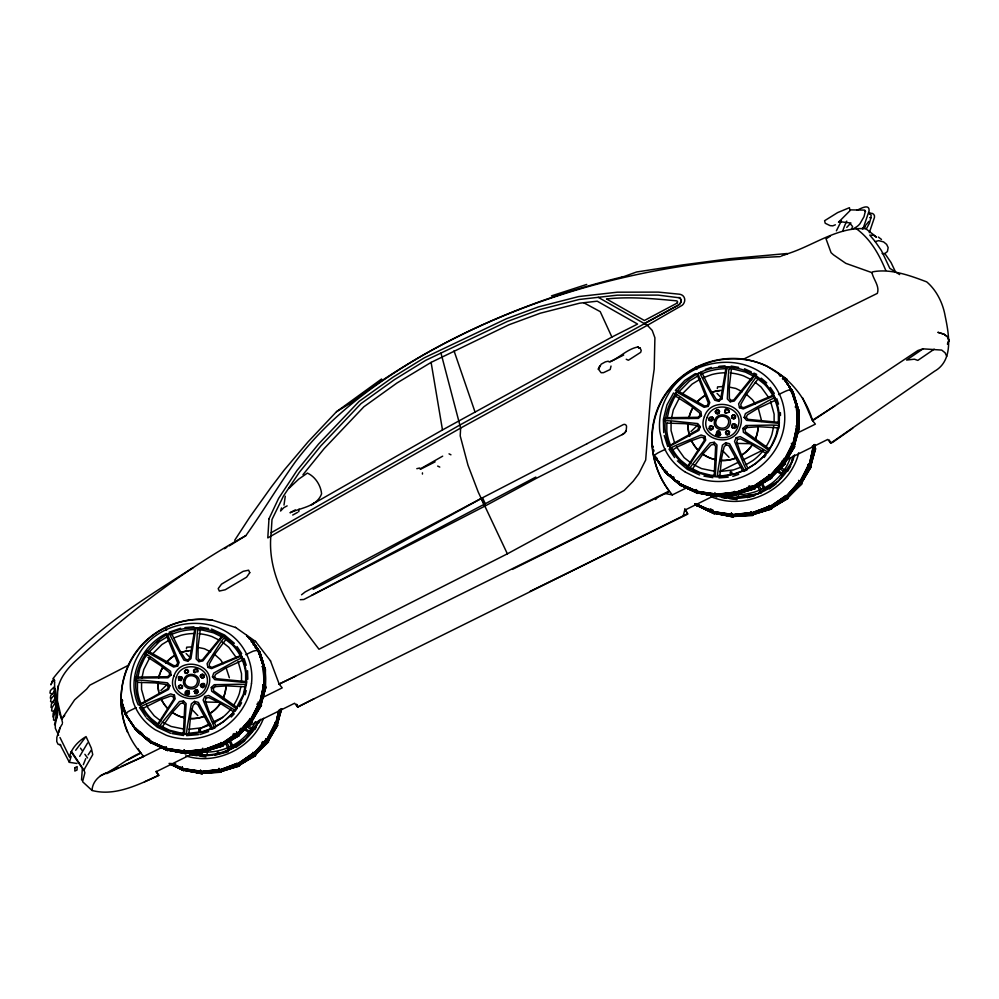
<?xml version="1.0" encoding="UTF-8"?>
<svg xmlns="http://www.w3.org/2000/svg" width="999" height="999" viewBox="0 0 999 999"><rect width="100%" height="100%" fill="white"/><g stroke="black" fill="none" stroke-linecap="round" stroke-linejoin="round"><path stroke-width="1.5" d="M137.475 680.843L137.462 690.097A46.99 46.828 -38.9 0 0 140.896 703.446M188.873 733.553L190.597 716.133L193.069 705.232L195.155 703.396L197.627 704.245L211.176 728.845M666.845 422.752L666.845 431.093A48.451 48.277 -38.9 0 0 670.779 445.766M719.842 475.899L721.615 457.942L724.163 446.703L726.323 444.805L728.87 445.691L742.844 471.041M141.571 682.329L141.546 689.497L145.017 701.673M671.091 421.603L671.053 430.482L674.625 443.019M422.44 474.075L422.452 472.877M611.026 366.059L610.189 369.505L603.533 372.652L601.111 372.739L598.413 369.106L601.211 364.16L605.382 361.875L608.229 361.201L609.14 361.938C619.455 358.117 626.648 349.25 637.624 347.028L640.259 348.364L641.233 350.449L640.671 352.347L628.359 360.264L626.236 359.253M170.167 633.266L170.017 635.002L172.427 639.722L183.941 660.152L187.762 661.201L187.775 659.952L189.847 658.091L194.992 628.084L198.776 628.246L197.69 629.745L197.19 635.102L196.141 658.928L198.876 661.65L202.822 660.976L221.99 637.212L222.215 635.439L225.299 637.399L223.651 638.249L220.379 642.807L207.08 663.661L207.904 667.394L211.538 668.631L240.022 656.518L241.146 655.069L242.707 658.304L240.859 658.254L235.652 660.839L213.686 673.101L212.45 676.835L214.797 679.682L244.93 682.467L246.641 681.73L246.241 685.364L244.705 684.415L238.998 684.253L214.236 684.702L211.301 687.487L211.676 691.208L235.402 708.116L237.275 708.229L235.04 711.288L234.216 709.765L229.52 706.892L208.604 695.454L204.745 696.478L203.122 700.012L211.825 721.565L214.073 726.535L215.534 727.534L212.063 729.22L212.2 727.447L198.314 702.347L194.568 701.398L191.333 703.808L187.213 727.347L186.551 732.804L187.238 734.39L183.454 734.24L184.528 732.704L186.114 703.571L183.454 700.948L179.433 701.523L163.624 720.679L160.227 725.237L160.015 727.035L156.93 725.087L158.566 724.2L175.162 698.838L174.425 695.204L170.717 693.868L147.415 703.483L142.183 705.943L141.084 707.404L139.523 704.183L141.346 704.208L168.556 689.397L169.88 685.776L167.457 682.816L142.857 680.282L137.288 679.994L135.589 680.744L135.989 677.11L167.532 676.698L169.68 674.987L171.029 675.112L170.567 671.278L151.274 657.305L146.816 654.345L144.955 654.258L147.19 651.186L148.002 652.697L173.639 667.045L177.597 666.121L179.121 662.487L168.144 635.913L166.696 634.952L170.167 633.266L171.853 634.128L179.395 649.662L185.29 659.078L187.775 659.952M718.718 400.025L716.146 399.113L710.077 389.41L702.297 373.401L700.561 372.502L700.399 374.3L702.896 379.17L714.76 400.224L718.706 401.311L718.718 400.025L720.853 398.102L725.649 369.83M55.282 723.701L55.32 728.271L58.616 735.264M54.508 724.7C58.267 712.212 54.071 699.799 54.133 687.025L50.387 690.546L49.95 693.031L52.56 694.243M780.219 256.618C655.169 261.726 530.794 293.469 421.853 355.794C374.188 383.853 328.983 417.12 295.467 461.675C278.246 485.851 263.074 511.413 245.866 535.614C183.554 570.017 126.736 613.723 74.475 661.912C57.068 678.558 52.21 695.192 61.613 719.155L74.613 699.849L86.563 689.198L89.798 685.202L128.584 665.184M57.792 686.188L57.38 700.474L62.525 722.702M271.179 532.754L272.003 519.468L283.441 496.053L299.413 472.215L320.854 445.891L361.026 403.608L394.63 379.533L425.749 360.314L507.43 321.428L539.31 309.69L579.12 299.488L617.332 295.167L658.079 295.105L679.607 297.827A5.07 4.271 -28.7 0 1 678.608 304.957L459.815 425.062L271.179 532.754C265.909 576.81 293.356 615.958 319.006 649.238L507.367 553.833L624.188 490.459L633.254 481.156L638.723 473.826L645.691 460.015L650.824 392.532L654.195 369.043L654.907 337.799L652.222 330.419L647.364 325.312L598.226 297.327M52.897 716.995L53.172 713.298L55.819 706.743M183.391 733.278L184.803 704.857L183.129 702.921L183.454 700.948M714.198 475.611L715.646 446.316L713.923 444.318L714.26 442.282L710.102 442.882L693.806 462.624L690.309 467.332L690.097 469.18L686.912 467.17L688.598 466.258L705.706 440.109L704.944 436.363L701.123 434.99L677.11 444.892L671.715 447.427L670.579 448.951L668.968 445.616L670.853 445.641L698.9 430.382L700.262 426.635L697.764 423.588L672.402 420.979L666.67 420.679L664.922 421.453L665.322 417.707L666.895 418.668L698.338 418.419L701.448 415.659L700.973 411.7L681.081 397.29L676.485 394.23L674.575 394.143L676.872 390.984L677.709 392.545L704.145 407.33L708.216 406.381L709.789 402.634L698.476 375.249L696.977 374.25L700.561 372.502M300.262 599.7L303.796 599.512L484.79 506.168L537.175 477.884L622.302 434.577A9.066 8.966 -39.4 0 0 626.161 430.856L626.548 426.785A2.248 2.223 -39.4 0 0 623.301 424.612L586.825 443.793M156.206 771.253L158.866 775.424C138.337 784.615 115.085 796.615 92.058 790.471C92.245 781.892 99.425 774.837 107.355 772.602M178.921 687.374L179.083 685.888L180.507 685.202L181.93 686.188L181.768 687.674L180.344 688.373L178.921 687.374L179.083 685.888M181.768 687.674L181.768 686.001M200.749 676.822L200.911 675.336L202.335 674.65L203.759 675.636L203.596 677.135L202.173 677.821L200.749 676.822L200.911 675.336M203.596 677.135L203.596 675.449M709.59 428.296L709.752 426.76L711.226 426.049L712.687 427.072L712.524 428.608L711.051 429.32L709.752 428.496M712.524 428.608L712.687 427.072M732.092 417.42L732.255 415.884L733.728 415.172C735.751 415.484 735.539 418.106 733.553 418.444L732.092 417.42L732.255 415.884M51.011 707.454L51.386 704.033L54.633 699.1M76.948 763.473L69.381 762.337L71.166 756.318L69.48 756.817L59.99 737.512M714.26 442.282L716.995 444.992L715.359 475.024L714.26 476.598L718.156 476.773L717.457 475.124L718.131 469.505L722.377 445.229L725.711 442.744L729.57 443.731L743.893 469.605L743.743 471.428L747.327 469.692L745.816 468.668L743.506 463.548L734.54 441.321L736.201 437.674L740.184 436.625L761.738 448.414L766.583 451.373L767.432 452.947L769.742 449.787L767.819 449.675L743.356 432.255L742.969 428.409L745.991 425.524L771.515 425.075L777.397 425.237L778.983 426.223L779.395 422.477L777.634 423.239L746.565 420.354L744.143 417.42L745.429 413.574L768.069 400.936L773.438 398.276L775.336 398.314L773.738 394.992L772.577 396.478L743.206 408.966L739.46 407.692L738.611 403.846L752.322 382.355L755.694 377.647L757.392 376.76L754.22 374.75L753.983 376.586L734.215 401.074L730.157 401.773L727.334 398.963L728.421 374.413L728.933 368.881L730.057 367.332L726.148 367.17L726.847 368.793L721.94 398.726L718.706 401.311M298.738 511.738L299.063 509.115M870.853 217.682L871.153 215.434L869.592 212.537M207.068 754.195L207.43 751.46M738.099 498.201L738.473 495.392M283.991 505.094L285.277 496.216M786.063 460.064L827.721 439.448L830.481 442.869L832.629 441.808L934.564 371.228C953.945 360.339 948.85 333.816 945.141 315.946C942.906 303.134 936.587 290.272 926.71 281.88C909.902 275.524 890.671 268.419 872.764 271.828L871.977 272.652C873.363 279.508 879.894 286.089 877.347 293.369C833.079 315.172 788.273 337.55 743.593 359.116A81.381 80.457 -34.5 0 0 662.025 399.5C645.891 428.321 649.325 464.922 669.218 491.033L279.221 684.178L270.442 660.801M50.325 698.151L50.762 695.541L54.358 691.483M55.382 723.825L57.443 714.847M59.053 732.08L59.865 728.059L62.388 723.751M301.523 594.805L305.182 591.932L481.193 498.439L482.629 497.977L485.264 503.733L484.752 506.181L481.193 498.439L586.85 443.793M137.762 677.959L139.798 668.531L144.38 658.353L146.915 654.919M667.145 418.581L669.243 408.866L673.975 398.376L676.585 394.83M141.895 678.034L143.744 669.53L149.75 657.704M240.909 686.425L239.36 693.506A52.048 51.861 -38.9 0 1 233.491 705.469M671.415 418.668L673.314 409.902L679.507 397.714M773.8 425.849L771.89 434.615A53.659 53.459 -38.9 0 1 765.846 446.953M793.443 455.994L792.182 461.75L777.771 481.88L759.427 493.094M798.688 452.784C790.159 489.635 745.254 511.813 710.739 496.491M245.367 685.139L243.306 694.505L236.164 708.166M777.784 427.372L775.961 435.651L771.166 446.178L768.593 449.725M791.196 463.474L792.781 456.318M200.275 629.582L198.039 647.24L198.114 658.466L199.8 660.414L202.472 659.802L220.929 637.374M201.436 755.294L202.06 752.584M731.268 370.105L729.295 386.913L729.37 398.489L731.106 400.499L733.865 399.875L754.22 374.75M166.196 747.289L165.896 748.488A46.304 2.572 9.9 0 0 183.853 750.986L184.141 749.787M182.505 686.887L181.818 688.348L179.695 688.698M186.326 752.497L186.026 753.696A46.304 2.572 9.9 0 0 167.045 749.912L167.345 748.701M188.486 672.077L188.449 670.566L187.225 669.505M198.014 671.765C199.201 666.97 190.759 668.831 194.455 672.514M194.293 691.058L195.08 693.406M194.231 691.645L195.379 689.897L197.515 690.059M200.324 675.661L200.287 676.76M184.49 750.212L184.191 751.423A40.959 2.273 9.9 0 0 166.071 748.701L149.463 741.146M184.665 750.436L184.365 751.635A37.75 2.098 9.9 0 0 166.071 748.713L149.388 741.046L135.602 729.407L124.975 713.698A38.037 1.161 72.2 0 0 121.753 703.009M204.271 676.922L204.171 675.336M182.243 767.17L181.943 768.381A40.959 2.273 9.9 0 0 200.062 771.091A46.304 2.572 9.9 0 1 182.105 768.593A36.464 1.361 24.8 0 0 170.841 763.461M200.699 770.316L200.399 771.515A40.959 2.273 9.9 0 0 182.28 768.805L200.824 772.052L219.805 770.466L237.999 764.26M200.874 770.529L200.574 771.74A37.75 2.098 9.9 0 0 182.28 768.805M170.479 763.948L183.079 769.792A37.75 2.098 9.9 0 0 201.711 773.151A47.29 3.297 -4.6 0 1 221.229 772.215A42.033 2.922 -4.6 0 0 201.885 773.363L202.185 772.165M202.248 773.8A46.304 2.572 9.9 0 0 183.254 770.004A36.464 1.361 24.8 0 1 169.093 763.423A39.723 1.486 24.8 0 0 183.429 770.229A40.959 2.273 9.9 0 1 202.248 773.8L202.535 772.589M245.142 694.767L246.191 690.546M264.735 685.913C259.865 731.418 209.678 762.724 166.421 749.138M276.261 723.538L279.495 710.039M280.307 709.115C273.863 757.954 212.762 788.423 170.117 763.486M280.582 709.44L276.898 724.325L267.944 740.858A40.959 3.184 -61.3 0 0 277.322 724.849A39.723 2.66 -76.3 0 1 281.706 708.703A45.167 3.022 -76.3 0 0 277.16 724.637A37.75 2.935 -61.3 0 1 267.944 740.858M280.931 710.139A39.723 2.66 -76.3 0 1 276.985 724.425L280.657 709.54M715.384 411.213L715.334 412.35M713.361 419.892C714.447 414.46 705.306 417.495 710.102 421.004M715.309 411.813L716.57 410.089M696.291 489.835L695.978 491.083A42.233 2.348 9.9 0 0 714.66 493.881L714.959 492.632M696.465 490.059L696.166 491.296A47.74 2.647 9.9 0 0 714.672 493.881M697.652 491.52L697.339 492.757A47.74 2.647 9.9 0 1 716.92 496.665L717.22 495.429M713.111 426.76L712.949 428.883M719.517 411.913L718.731 413.336M729.27 412.2C730.481 408.504 723.813 409.103 725.311 412.537M725.361 432.692L726.56 430.881L728.259 430.831M729.545 432.255L729.233 433.878L727.21 434.752M712.874 510.389L712.562 511.638A47.74 2.647 9.9 0 0 731.068 514.21A42.233 2.348 9.9 0 1 712.387 511.413A40.959 1.536 24.8 0 0 695.529 503.958L712.824 511.963M716.683 494.755L716.37 496.003A38.924 2.16 9.9 0 1 697.165 492.544L679.957 484.64L665.659 472.527L653.97 455.419L657.941 452.909A8.679 0.712 -25.7 0 1 660.451 451.635L665.559 449.175M716.857 494.98L716.558 496.228A42.233 2.348 9.9 0 1 697.152 492.532L679.595 484.203L664.922 471.615L665.834 470.654L664.747 471.391A45.554 0.724 40.3 0 0 678.421 482.742L679.32 481.768M736.375 426.96C737.587 423.264 730.918 423.863 732.417 427.297M731.056 514.21L731.368 512.974M731.855 515.197L712.749 511.863A42.233 2.348 9.9 0 1 731.418 514.66L731.73 513.411M712.737 511.863A38.924 2.16 9.9 0 1 731.593 514.872L731.905 513.636M696.278 504.882L713.486 512.774L732.517 516.008A40.072 2.785 -4.6 0 0 752.334 514.697A49.338 3.896 -18.7 0 1 771.64 508.966A43.968 3.472 -18.7 0 0 752.509 514.922A43.332 3.009 -4.6 0 1 732.592 516.121L713.561 512.874A38.924 2.16 9.9 0 0 732.779 516.333A48.751 3.397 -4.6 0 1 752.884 515.372A43.332 3.009 -4.6 0 0 732.954 516.558A42.233 2.348 9.9 0 1 713.561 512.874L696.353 504.982A40.959 1.536 24.8 0 0 713.923 513.324A42.233 2.348 9.9 0 1 733.316 517.007L733.616 515.759M778.521 394.593L783.628 392.12A8.679 0.712 -25.7 0 1 786.213 390.934L790.871 389.273A44.98 1.374 72.2 0 1 796.977 407.505A36.426 1.848 88.2 0 0 797.689 426.336C793.243 466.196 754.907 496.565 715.371 494.767A43.332 3.009 -4.6 0 1 734.577 492.682A43.968 3.472 -18.7 0 0 752.984 485.839A49.338 3.896 -18.7 0 1 734.752 492.907A40.072 2.785 -4.6 0 0 715.371 494.767M798.051 426.785C792.869 473.526 741.408 506.006 696.803 492.095M797.377 409.74L798.701 409.627A39.86 2.023 88.2 0 0 798.875 427.797A40.959 2.735 -76.3 0 1 793.968 445.766L798.513 427.36A39.86 2.023 88.2 0 0 798.338 409.178A39.223 1.199 72.2 0 1 793.119 392.07L791.857 390.272M794.617 454.795C785.813 486.6 748.613 505.444 717.357 495.966M809.627 465.184L814.098 446.678A36.426 1.848 88.2 0 1 814.023 445.179A39.86 2.023 88.2 0 0 814.098 446.678M814.447 447.115C809.602 493.968 757.567 526.423 713.099 512.3M815.209 444.867A39.86 2.023 88.2 0 0 815.271 448.139A40.959 2.735 -76.3 0 1 810.364 466.108L814.922 447.689A39.86 2.023 88.2 0 0 814.934 444.98M683.216 515.846L684.69 510.214L713.86 495.791M281.493 507.942L280.569 511.038L283.903 507.592L287.15 505.894M56.306 718.993L57.542 714.972L56.556 707.205M59.865 728.059L56.831 737.424L56.743 741.52L58.067 744.255L60.802 745.004M83.317 764.697L85.727 758.653M749.962 496.378L750.411 495.029L748.975 494.692L748.526 496.028M863.024 228.796L869.105 210.826C869.567 203.197 860.464 208.741 856.992 210.277M869.305 232.667L874.45 217.47C875.286 214.66 871.927 211.763 869.417 214.111M148.764 651.498L174.051 665.734L176.798 665.259L177.66 662.774L167.357 637.762M678.496 391.296L704.57 405.981L707.404 405.494L708.291 402.922L696.977 374.25M204.745 696.478L206.131 698.076L205.257 700.561L208.803 710.764L216.184 726.423M736.201 437.674L737.637 439.335L736.725 441.883L740.396 452.41L748.001 468.543M92.058 790.471L82.567 781.693L84.878 772.751L84.053 770.366L84.74 768.493L92.745 754.607L91.321 748.139L86.051 736.588C78.559 740.996 71.491 748.089 69.48 756.817M52.647 680.569L50.937 684.852L52.71 680.544L54.171 679.357L54.583 680.569M212.45 676.835L214.46 676.835L215.522 674.4L225.524 668.169L242.045 660.514M744.143 417.42L746.228 417.42L747.314 414.91L757.629 408.491L774.662 400.599M169.88 685.776L168.469 686.513L167.395 688.935L140.297 704.033M700.262 426.635L698.801 427.41L697.702 429.895L671.977 444.23M79.695 756.355L87.562 742.994M263.499 718.293C252.322 748.276 216.221 765.758 185.764 755.843M836.4 230.831L841.408 220.767M56.269 709.852L53.746 716.083L53.546 720.104L55.994 720.291M52.897 678.746C89.823 631.593 142.982 599.525 193.007 567.732M773.738 394.992L743.805 407.617L741.171 406.918L739.46 407.692M148.027 739.834L149.213 740.833A45.167 1.686 24.8 0 0 165.384 747.851A39.723 1.486 24.8 0 1 149.038 740.621L149.625 739.547M151.111 741.395L150.524 742.469A39.723 1.486 24.8 0 1 167.57 750.561A45.167 1.686 24.8 0 0 150.35 742.257L135.689 729.507L136.488 728.471M162.3 726.797L172.577 712.125L180.444 703.521L183.129 702.921M200.399 675.736L201.423 674.487L203.072 674.437M204.208 676.847L202.06 678.234M165.384 747.851L165.971 746.777M166.496 747.427L165.896 748.488A36.464 1.361 24.8 0 0 149.388 741.046A39.723 1.486 24.8 0 1 165.734 748.276A40.959 2.273 9.9 0 0 183.853 750.986M167.57 750.561L168.157 749.487M171.316 763.548A45.167 1.686 24.8 0 0 181.593 767.944L182.18 766.87M182.705 767.519L181.943 768.381A39.723 1.486 24.8 0 0 171.953 763.91M169.73 763.96A39.723 1.486 24.8 0 1 183.779 770.654L184.365 769.58M239.473 706.63L241.608 702.747M251.011 719.867L259.977 703.333L264.385 685.476L263.873 667.419A34.69 1.061 72.2 0 1 258.291 650.174L249.962 637.774M278.921 711.475A36.464 2.435 -76.3 0 0 276.186 723.438C264.248 753.471 232.755 772.801 200.749 771.952A42.033 2.922 -4.6 0 1 219.38 769.929A42.645 3.372 -18.7 0 0 237.238 763.298A47.852 3.784 -18.7 0 1 219.543 770.154M276.536 723.863C262.163 759.777 219.705 780.356 182.63 769.23M673.538 392.957L666.932 404.945L663.361 419.443L663.736 432.629M680.744 483.766L680.132 484.865A46.566 1.736 24.8 0 1 697.876 493.431A40.959 1.536 24.8 0 0 680.307 485.089A39.86 0.637 40.3 0 1 665.746 472.639L676.485 481.793M680.918 483.991L680.319 485.089L681.218 484.128M692.457 468.943L703.046 453.808L711.151 444.942L713.923 444.318M720.192 435.139C716.783 422.04 713.598 444.018 719.954 432.542M731.718 416.283L732.779 415.01L734.977 415.172M725.699 431.605L726.236 434.503M676.51 481.343L678.958 483.404A46.566 1.736 24.8 0 0 695.629 490.634L696.228 489.535M698.126 491.883L697.514 492.982A40.959 1.536 24.8 0 1 679.957 484.64A37.587 1.411 24.8 0 0 697.339 492.757L697.951 491.658L697.514 492.982A42.233 2.348 9.9 0 1 716.92 496.665M696.915 504.433A46.566 1.736 24.8 0 0 712.037 510.976L712.637 509.865M713.174 510.526L712.562 511.638A37.587 1.411 24.8 0 0 695.541 503.958M695.441 504.345A39.86 0.637 40.3 0 0 696.715 505.419A40.959 1.536 24.8 0 1 714.285 513.761L714.884 512.662M795.129 406.943L796.44 406.83A45.554 2.31 88.2 0 1 797.514 426.123A37.587 2.51 -76.3 0 0 793.144 444.742C782.941 469.23 760.676 487.237 734.939 493.131A43.968 3.472 -18.7 0 1 753.333 486.288A43.968 3.684 -32.7 0 0 769.667 475.112A49.338 4.133 -32.7 0 1 753.508 486.513A40.747 3.222 -18.7 0 0 734.927 493.131M800.311 482.13L809.552 465.084A37.587 2.51 -76.3 0 1 813.923 446.453A45.554 2.31 88.2 0 0 813.835 444.705M809.902 465.522C797.339 496.266 765.197 516.52 732.13 515.534M254.82 729.607L256.343 726.997M258.641 723.076L260.926 719.155M846.765 227.397L850.898 222.927M787.524 471.453L790.671 466.058M51.711 682.417L54.258 679.482M866.245 229.083L869.38 223.326L870.853 218.019M234.69 540.297L249.812 517.107L271.016 487.387L284.153 470.117L308.054 441.87L336.501 411.7L381.593 378.996M88.137 754.869L91.159 750.274M75.687 750.249L85.027 737.886M157.118 725.074L173.701 699.275L173.364 696.703L174.425 695.204M687.824 466.058L704.195 440.559L703.858 437.899L704.944 436.363M234.503 710.464L232.018 713.898L223.576 721.578L213.711 727.647M766.882 452.085L764.322 455.631L755.619 463.548L746.715 469.018M187.3 670.029L188.099 671.54L187.188 672.802L185.627 672.739L184.84 671.228L185.752 669.967L187.462 670.229L185.752 669.967M185.914 670.154L184.84 671.228M197.053 690.284L197.839 691.795L196.928 693.056L195.379 692.981L194.58 691.47L195.504 690.222L197.215 690.471L195.504 690.222M195.654 690.409L194.58 691.47M195.379 692.981L197.69 691.608M716.508 413.199L715.684 411.638L716.633 410.352L718.231 410.414L719.043 411.975L718.106 413.261L716.345 412.999L718.106 413.261M718.393 410.614L716.795 410.539L715.684 411.638M717.944 413.074L718.88 411.775L718.231 410.414M726.548 434.078L725.736 432.517L726.673 431.218L728.271 431.293L729.095 432.842L728.146 434.14L726.385 433.878L728.146 434.14M728.433 431.481L726.835 431.418L725.736 432.517M727.984 433.941L728.933 432.654L728.271 431.293M152.41 654.058L161.975 644.492L169.743 639.76M258.391 721.877C246.478 745.192 218.194 760.164 192.52 753.146M682.255 393.943L692.12 384.091L700.287 379.096M764.16 457.467L765.921 455.044M148.601 652.634L159.528 641.47L168.132 636.238M678.321 392.482L689.597 380.969L698.463 375.574M198.876 661.65L199.8 660.414M730.157 401.773L731.106 400.499M655.656 499.525L657.492 497.102M866.408 224.513L868.818 221.441M302.984 474.662L324.151 448.613L363.886 406.768L396.965 383.017L431.106 362.387L508.766 324.837L540.259 313.224L579.632 303.184L597.227 301.186L637.587 324.063L611.888 337.063L442.482 429.945L311.413 504.807M61.613 719.155L64.71 715.521M55.22 702.834L52.035 707.667L51.623 710.851L54.208 711.6M184.865 672.739L186.338 673.463L188.162 672.464M137.45 729.67L136.576 730.606A44.193 0.699 40.3 0 1 150.874 742.894L151.761 741.957M181.756 688.261C185.402 683.753 175.275 684.44 179.283 688.548M200.649 675.262L202.01 674.387M203.958 677.322L202.597 678.196M189.211 694.018L187.862 694.892M142.358 734.927L148.689 740.184L149.575 739.248M150.35 742.257L151.236 741.32M151.411 741.533L150.524 742.469L141.658 735.002M204.271 686.95C207.455 679.882 195.18 685.326 203.297 687.424M231.169 717.07L234.253 713.786M250.924 719.767A40.959 3.184 -61.3 0 1 259.628 702.909A39.723 2.66 -76.3 0 0 263.699 684.615A45.167 3.022 -76.3 0 1 259.802 703.121A37.75 2.935 -61.3 0 0 250.936 719.767C231.93 745.641 197.053 757.804 166.159 748.813C190.884 755.669 217.919 749.65 237.887 733.653A38.874 3.234 -46.8 0 1 250.761 719.555A46.304 3.609 -61.3 0 0 259.29 702.472L258.192 701.972M254.083 753.758A38.874 3.234 -46.8 0 1 266.97 739.647A46.304 3.609 -61.3 0 0 275.499 722.564A40.959 3.184 -61.3 0 1 266.795 739.435A42.033 3.509 -46.8 0 0 254.083 753.758L267.145 739.872A37.75 2.935 -61.3 0 1 276.011 723.214A45.167 3.022 -76.3 0 0 278.783 710.414M267.857 740.746C248.838 766.708 213.923 778.733 183.004 769.692M675.336 390.484L684.864 380.344L695.366 373.589M666.832 471.89L665.921 472.852A45.554 0.724 40.3 0 1 680.669 485.539L681.58 484.565M712.886 428.796L711.488 429.695M731.992 415.809L732.854 415.084M681.043 483.903L680.132 484.865L678.92 483.841M729.158 433.803L728.296 434.515M694.817 503.933A39.86 0.637 40.3 0 1 697.077 505.869L697.976 504.907M679.495 484.065C745.803 525.961 834.964 442.757 782.916 377.247M771.103 476.923L784.565 462.599M800.224 482.03A42.233 3.284 -61.3 0 1 809.19 464.635A40.959 2.735 -76.3 0 0 813.386 445.779A46.566 3.122 -76.3 0 1 809.365 464.86A38.924 3.034 -61.3 0 0 800.224 482.03C784.315 503.334 758.341 515.846 731.78 515.097A43.332 3.009 -4.6 0 1 750.986 513.024A43.968 3.472 -18.7 0 0 769.392 506.181A49.338 3.896 -18.7 0 1 751.148 513.236A40.072 2.785 -4.6 0 0 731.768 515.097M787.512 497.252L800.961 482.929M225.399 640.159L214.972 653.983L209.216 664.048L209.565 666.645L212.113 667.32L239.81 655.868M757.717 379.383L746.753 393.868L740.821 404.245L741.171 406.918M862.224 228.796L865.671 225.337M160.901 690.496L167.32 684.352M213.411 687.811L215.547 685.764M690.996 431.506L697.627 425.174M745.142 428.746L747.352 426.635M288.861 488.461L298.738 479.12L307.392 473.089C315.222 476.635 320.779 485.289 321.591 493.806C316.995 506.643 300.749 507.767 290.022 512.762L295.279 509.927M156.818 642.682L158.991 640.696M258.279 651.148L258.803 650.811C279.033 692.282 247.228 742.557 203.858 750.699M171.029 675.112L168.007 677.797L137.512 678.046L135.989 677.11M791.146 390.434L789.085 386.463M838.473 222.253L849.974 210.714L849.437 207.692L837.624 212.6L824.6 220.717L825.211 223.252L830.069 225.624L832.766 225.849L835.389 224.8M312.2 504.557L313.674 503.334M236.95 707.392L213.711 690.883L213.249 688.361L215.384 686.625L226.935 685.863L245.017 686.825M769.405 448.938L745.454 431.905L744.979 429.308L747.177 427.522L759.09 426.723L779.058 427.922M187.762 661.201L190.909 658.691L195.667 629.657L194.992 628.084M701.448 415.659L700.062 415.509L697.839 417.282L666.62 417.707M882.129 253.559L884.864 253.546L887.412 251.536L888.161 247.577L886.613 244.38L883.566 241.883L878.633 240.647L875.236 241.608L869.779 235.115L873.8 235.339L876.26 237.238M54.495 694.854L51.024 698.801L50.587 701.585L53.197 702.597M792.607 392.557L793.056 392.182A44.98 1.374 72.2 0 0 798.164 408.966A36.426 1.848 88.2 0 1 798.513 427.36L797.976 408.741A39.223 1.199 72.2 0 0 792.769 391.62L791.545 392.045M236.176 747.264L244.83 740.771M769.205 488.973L776.398 483.578M100.375 775.711C114.71 770.229 126.211 758.691 140.684 752.871L137.974 748.651M852.721 428.246L832.916 442.17L830.768 443.231L829.295 439.997M336.501 411.7L349.837 403.571C430.469 342.045 525.149 300.424 623.426 276.661M934.227 349.175L917.819 360.402L914.422 359.19L906.592 360.052L923.026 348.838L941.707 350.087L945.079 352.797L946.752 356.331M259.091 652.959L259.952 652.235L250.899 638.898M923.026 348.838L917.869 350.537L812.612 420.716C803.396 389.135 776.46 363.936 743.593 359.116M834.777 405.994L812.324 420.354L802.534 397.689M143.868 707.916L159.653 700.012L170.804 696.016L173.364 696.703M672.115 450.324L677.447 446.878L689.722 441.321L701.211 437.187L703.858 437.899M166.396 633.503C140.896 645.916 126.174 678.496 138.324 705.069M185.702 669.717L184.415 671.316L184.94 672.827M134.378 727.659L125.499 714.335L126.586 713.636M136.526 728.483L135.427 729.183A44.193 0.699 40.3 0 0 148.689 740.184M257.193 650.873L258.291 650.174L259.428 651.585A34.69 1.061 72.2 0 1 264.673 668.406C270.804 706.718 241.433 743.78 204.221 751.148M137.837 730.119L136.751 730.818L126.636 715.759M197.078 693.418L198.302 691.745L197.452 689.972M222.415 744.942L238.599 734.54A42.033 3.509 -46.8 0 0 252.073 721.178A40.959 3.184 -61.3 0 1 261.463 705.182L260.377 704.682M735.002 418.331L733.428 418.868M654.77 456.418L664.21 470.729L665.334 470.005M719.804 435.552C715.122 438.436 715.971 429.383 720.129 432.654M726.148 431.268L727.16 430.781M790.284 390.659L791.408 389.935L792.582 391.396A35.764 1.086 72.2 0 1 797.976 408.741L792.407 391.183L784.34 378.971L792.582 391.396L791.458 392.12M667.232 472.352L666.108 473.076L664.26 470.329M791.645 392.345L792.769 391.62M254.807 754.645L238.636 765.047L220.442 771.253M754.432 487.649L771.191 477.023A43.332 3.609 -46.8 0 0 785.002 463.149A42.233 3.284 -61.3 0 1 794.68 446.64L793.556 446.141M751.335 513.461A40.747 3.222 -18.7 0 1 769.917 506.843A49.338 4.133 -32.7 0 0 786.063 495.442A43.968 3.684 -32.7 0 1 769.73 506.618A43.968 3.472 -18.7 0 0 751.323 513.461L770.092 507.067L786.775 496.341A40.072 3.334 -46.8 0 1 800.049 481.805A47.74 3.709 -61.3 0 0 808.84 464.185A42.233 3.284 -61.3 0 1 799.862 481.58A43.332 3.609 -46.8 0 0 786.762 496.353M770.828 507.979L787.587 497.365A43.332 3.609 -46.8 0 0 801.41 483.479A42.233 3.284 -61.3 0 1 811.088 466.983A47.74 3.709 -61.3 0 0 801.223 483.266A40.072 3.334 -46.8 0 1 787.587 497.365L801.048 483.041A42.233 3.284 -61.3 0 0 810.726 466.545A40.959 2.735 -76.3 0 1 815.634 448.576A46.566 3.122 -76.3 0 0 810.551 466.321A38.924 3.034 -61.3 0 1 801.048 483.041L810.276 465.996L814.834 447.589L814.747 444.48L814.922 447.689A36.426 1.848 88.2 0 0 814.897 444.83M213.311 723.313L221.129 718.543A52.048 51.861 -38.9 0 0 230.844 709.128M746.041 464.722L753.096 460.427A53.659 53.459 -38.9 0 0 763.111 450.711M245.866 535.614L229.196 545.929M224.975 751.66L245.479 739.223L259.353 720.204C247.952 746.028 217.008 761.163 189.66 753.883M777.896 481.368L756.755 494.18L732.579 498.039L723.875 495.854M224.425 548.726L226.81 547.327M480.981 498.676L371.553 558.853L313.137 589.36M292.707 515.047L297.527 512.4M610.177 361.825L623.688 355.045M420.267 469.368L435.102 461.863M655.144 456.893L655.694 456.555L655.044 456.755M791.945 390.597L797.627 408.291M644.305 323.539L678.608 304.957A5.045 4.258 -28.7 0 0 678.983 297.427L679.607 297.827M256.044 646.803L258.541 650.486L263.948 667.519L264.473 685.576M127.135 760.289L140.834 753.059L143.619 756.443L163.024 746.84M313.948 698.776L297.739 707.13L296.79 704.482M311.651 595.329L483.703 504.557M485.264 503.733L535.826 477.072M349.837 403.571L352.135 402.435M279.071 683.99L295.667 676.111M512.362 569.393L669.517 491.396L672.339 494.892L686.226 488.024M199.051 729.02L210.14 723.526M212.912 722.165L222.615 717.357M262.799 697.477L282.205 687.874L279.221 684.178M738.998 461.913L719.555 471.54L733.428 469.942L741.121 467.107M743.156 459.852L762.599 450.237M797.314 433.067L815.371 424.125L812.612 420.716M194.817 752.609L156.019 771.802L158.716 775.236L144.493 781.817M246.091 727.247L294.593 703.246L297.59 706.955L303.858 703.858L687.512 513.711L685.239 509.665M530.069 591.358L687.811 514.073L684.777 508.678M732.417 416.084L733.728 415.172M201.074 675.524L202.497 674.837L203.759 675.636M712.362 428.409L711.051 429.32M734.864 417.532L733.553 418.444M136.214 707.629L131.269 710.014A8.417 0.687 -25.7 0 0 128.834 711.263L124.975 713.698A43.631 1.324 72.2 0 0 121.915 703.296M245.791 654.682L250.737 652.285A8.417 0.687 -25.7 0 1 253.247 651.136L258.117 649.962A38.037 1.161 72.2 0 0 263.873 667.419M181.606 687.487L180.344 688.373M203.434 676.935L202.173 677.821M442.682 456.156L420.554 468.756L419.655 468.019L416.808 468.681M106.668 773.651L143.619 756.443L121.304 766.383M781.293 256.131L784.54 254.658C811.625 247.165 836.712 226.411 865.821 228.746L876.26 236.85M207.904 667.394L209.565 666.645M110.14 771.353L118.519 767.632M258.242 651.997L259.428 651.585L251.411 639.56L259.253 651.373L264.673 668.406A38.037 1.161 72.2 0 0 259.603 651.81M133.491 726.398L125.674 714.56L122.065 703.196M621.64 277.397L636.613 271.978L682.829 264.897L730.057 258.679L787.262 253.509M126.336 714.847L125.112 712.15M702.747 377.909L711.788 374.575A53.659 53.459 -38.9 0 1 725.599 372.777M173.888 637.911L181.056 635.277A52.048 51.861 -38.9 0 1 194.455 633.516M210.589 724.625L202.06 727.771L188.624 729.32M744.055 470.317L734.302 473.863L722.702 475.749L718.306 475.561M212.362 728.134L202.897 731.58L188.811 733.291M705.369 369.393L711.276 367.37M716.508 410.015L718.706 410.177M718.318 413.723L716.121 413.549M790.184 390.359L791.408 389.935A35.764 1.086 72.2 0 0 797.165 407.717L797.776 426.448M791.358 391.82L792.582 391.396M710.277 425.886L712.886 426.398M733.99 418.818L735.389 417.919L735.614 415.884M797.115 409.602L798.338 409.178M169.106 632.192L180.569 628.284M732.804 476.386L738.711 474.375M185.639 669.642L187.288 669.58M256.93 650.361L258.291 650.174M181.481 680.394L178.584 679.445M784.402 462.787L785.364 463.586A43.332 3.609 -46.8 0 0 771.54 477.472A43.968 3.684 -32.7 0 1 754.507 487.749L735.676 494.043L716.108 495.679L697.077 492.432L716.196 495.779A43.332 3.009 -4.6 0 0 736.113 494.592A43.968 3.472 -18.7 0 1 755.244 488.636A49.338 3.896 -18.7 0 0 735.926 494.368A40.072 2.785 -4.6 0 1 716.196 495.779L735.751 494.143A40.747 3.222 -18.7 0 0 754.695 487.974A49.338 4.133 -32.7 0 1 771.915 477.897A43.968 3.684 -32.7 0 0 754.869 488.199A43.968 3.472 -18.7 0 1 735.751 494.143M195.442 689.972L197.04 689.834M126.511 713.723L125.325 714.123A38.037 1.161 72.2 0 1 124.85 712.624M123.651 708.516A34.69 1.061 72.2 0 0 125.499 714.335L126.686 713.935M263.661 669.03L264.835 668.618A43.631 1.324 72.2 0 1 259.952 652.235A38.037 1.161 72.2 0 0 265.01 668.843A38.661 1.961 88.2 0 1 265.185 686.463A35.34 1.798 88.2 0 0 264.835 668.618M263.823 669.243L265.01 668.843L263.736 668.943M197.14 693.493L195.005 693.331M800.261 482.455L801.76 483.928A43.332 3.609 -46.8 0 0 787.949 497.802A43.968 3.684 -32.7 0 1 770.903 508.091L752.072 514.373L732.517 516.008L752.16 514.485A43.968 3.472 -18.7 0 0 771.278 508.528A43.968 3.684 -32.7 0 1 788.311 498.239L787.612 497.215M200.012 734.515L208.604 731.58M551.473 295.891L586.725 284.44M830.406 236.076L826.036 238.861L831.068 252.672L833.491 254.857L845.791 263.336L871.977 272.652M258.366 651.161L250.05 637.861M657.017 458.079L656.218 458.216M747.314 497.627L754.545 495.729M214.86 755.256L228.259 751.748M784.54 254.658L787.412 254.108M869.717 217.557L870.728 217.894M737.637 439.335L740.446 438.823L750.736 443.856L766.108 453.534M206.131 698.076L208.853 697.589L218.843 702.472L233.754 711.862M758.116 493.893L735.439 497.502L725.324 494.955M718.905 366.358L725.074 365.846M717.157 413.873L719.18 412.999L719.342 410.876M711.438 425.736L709.415 426.598L709.265 428.721M711.55 429.782L709.49 429.083M727.547 431.256L729.145 431.531M796.191 426.223L797.514 426.111L796.228 425.899M797.377 427.684L798.688 427.584A45.554 2.31 88.2 0 1 798.701 409.627M797.552 427.909L798.875 427.797L797.589 427.584M727.834 434.777L726.66 434.652M812.412 446.341L813.735 446.228A40.959 2.735 -76.3 0 0 809.54 465.084M812.599 446.565L813.91 446.453L812.637 446.241M719.005 477.922L728.246 477.147M184.977 627.547L193.943 626.798M261.9 666.67L263.174 666.558A44.193 2.248 88.2 0 1 264.211 685.264A36.464 2.435 -76.3 0 0 259.977 703.333A39.723 2.66 -76.3 0 1 264.036 685.052A38.661 1.961 88.2 0 0 263.174 666.558M186.813 673.338L185.739 673.301M264.086 669.38L265.359 669.268A38.661 1.961 88.2 0 0 265.534 686.9A39.723 2.66 -76.3 0 1 260.764 704.32A36.464 2.435 -76.3 0 0 265.359 686.688A44.193 2.248 88.2 0 1 265.359 669.268M262.762 685.152L264.036 685.052L262.799 684.839M262.937 685.376L264.211 685.264L262.974 685.052M264.073 686.788L265.359 686.688L264.111 686.475M264.248 687L265.534 686.9M196.616 693.668L195.492 693.543M186.576 735.639L198.514 734.64M185.252 752.734L204.308 751.248A42.645 3.372 -18.7 0 0 222.852 745.479A42.645 3.571 -32.7 0 1 239.385 735.501L238.349 734.078M667.469 423.126L685.064 423.676L696.927 425.462L698.801 427.41M138.062 682.354L155.132 682.904L166.646 684.627L168.469 686.513M849.712 209.877L864.747 210.102M723.114 386.563L717.582 386.888L717.344 388.561M192.045 646.89L186.676 647.202L186.451 648.838M839.048 221.566L849.625 222.889L852.622 226.623M736.226 443.381L749.949 443.668M204.77 702.01L218.069 702.285M714.947 471.341L701.573 468.606L693.543 464.635M715.384 475.449L710.988 475.262L699.849 472.44L690.983 468.094M735.027 494.38C748.064 495.516 761.051 490.859 771.64 483.404A53.659 53.459 -38.9 0 0 790.434 457.592M184.116 729.133L171.154 726.473L163.361 722.627M184.54 733.116L180.282 732.929L169.468 730.194L160.876 725.986M200.886 751.723C214.523 753.333 228.346 749.175 239.41 741.208A52.048 51.861 -38.9 0 0 255.419 721.665M778.371 422.302L748.089 419.355L746.228 417.42M245.642 681.568L216.271 678.696L214.46 676.835M864.647 210.876L865.571 211.426M721.69 497.452L726.31 498.114M729.395 498.563L737.112 499.662M190.959 754.832L196.94 755.694M199.937 756.118L205.919 756.98M731.143 366.096L738.636 367.37M797.414 427.36L798.688 427.584A37.587 2.51 -76.3 0 1 793.968 445.766M812.449 446.016L813.735 446.228M791.508 444.08L792.781 444.305A40.959 2.735 -76.3 0 0 796.977 425.449A46.566 3.122 -76.3 0 1 792.969 444.53A38.924 3.034 -61.3 0 0 783.828 461.688A42.233 3.284 -61.3 0 1 792.781 444.305M791.683 444.305L792.969 444.518L791.845 444.006M793.044 445.991L794.317 446.203A40.959 2.735 -76.3 0 1 799.225 428.246A46.566 3.122 -76.3 0 0 794.143 445.991A38.924 3.034 -61.3 0 1 784.64 462.712L771.191 477.023A40.072 3.334 -46.8 0 0 784.827 462.924A47.74 3.709 -61.3 0 1 794.68 446.64M808.079 464.635L809.365 464.86L808.241 464.348M809.265 466.096L810.551 466.321L809.427 465.809M809.44 466.321L810.726 466.545L809.602 466.034M703.945 476.136L712.936 477.659M696.34 491.52A38.924 2.16 9.9 0 1 715.197 494.542A48.751 3.397 -4.6 0 0 734.24 492.245A43.332 3.009 -4.6 0 1 715.009 494.318A42.233 2.348 9.9 0 0 696.328 491.52L715.459 494.867M199.837 627.047L208.554 628.533M202.485 674.275L203.946 674.987M264.635 687.112L265.884 687.324A39.723 2.66 -76.3 0 0 261.114 704.757A40.959 3.184 -61.3 0 1 251.723 720.766A37.75 2.935 -61.3 0 0 260.939 704.532A45.167 3.022 -76.3 0 1 265.884 687.324M259.628 702.909L258.716 702.622M259.703 704.32L260.939 704.532M259.877 704.545L261.114 704.757L259.852 704.033M274.762 723.001L276.011 723.214L274.925 722.714M275.911 724.425L277.16 724.637M276.086 724.637L277.322 724.849L276.061 724.138M172.003 733.541L183.629 735.514M184.99 752.409L166.521 749.262L149.725 741.483M166.796 749.587L185.327 752.834A42.033 2.922 -4.6 0 0 204.658 751.685A42.645 3.372 -18.7 0 1 223.202 745.903A47.852 3.784 -18.7 0 0 204.47 751.473A38.874 2.71 -4.6 0 1 185.327 752.834M201.536 772.939A38.874 2.71 -4.6 0 0 220.692 771.565A47.852 3.784 -18.7 0 1 239.423 765.996A42.645 3.372 -18.7 0 0 220.866 771.79A42.033 2.922 -4.6 0 1 201.536 772.939L183.079 769.792A40.959 2.273 9.9 0 0 201.885 773.363M665.209 493.531L672.339 494.892M728.721 386.988L735.838 388.449L742.319 391.708M197.49 647.302L204.383 648.726L210.677 651.885M218.831 752.484L217.432 752.16L216.995 753.458L218.394 753.783M195.292 752.622L204.308 754.882M235.564 627.484L212.25 620.067A79.982 78.771 -43 0 0 144.98 641.658C114.385 670.829 113.424 721.503 140.834 753.059M81.531 780.057L82.368 768.368L71.191 751.91M742.969 428.409L744.979 429.308M211.301 687.487L213.249 688.361M744.48 368.756L751.26 371.865M753.958 373.102L756.668 374.35M791.308 443.344L792.432 443.856M793.206 445.691L794.317 446.203A42.233 3.284 -61.3 0 1 784.64 462.712L793.88 445.654L798.426 427.247L797.901 408.628M712.612 417.557L710.002 417.769L709.402 420.229M732.654 427.522C742.432 427.522 728.833 418.943 732.704 427.734M782.342 460.726L783.466 461.238A42.233 3.284 -61.3 0 0 792.432 443.856A47.74 3.709 -61.3 0 1 783.641 461.463A40.072 3.334 -46.8 0 0 770.366 476.011A43.332 3.609 -46.8 0 1 783.466 461.238M782.529 460.951L783.641 461.463L782.504 460.427M799.862 481.58L798.913 480.769M800.286 482.967L801.41 483.479M699.6 475L687.412 469.418L677.347 460.901M679.133 483.628A37.587 1.411 24.8 0 1 696.166 491.296L696.59 489.972L695.978 491.083A40.959 1.536 24.8 0 0 679.133 483.628L696.428 491.62M695.891 504.408L713.211 512.437M211.463 629.02L224.6 635.052L234.365 643.306M197.29 669.492L194.768 669.705L194.181 672.09M194.405 672.315L197.315 671.703L197.24 669.293M204.183 683.816L201.286 684.427L201.348 686.837M201.298 686.638L204.208 686.026L204.133 683.616M274.75 722.502L275.836 723.001A40.959 3.184 -61.3 0 0 267.145 739.872M178.971 679.77C187.35 679.782 175.774 672.364 179.021 679.969M250.811 720.466L251.898 720.966A46.304 3.609 -61.3 0 1 261.463 705.169M250.986 720.691L252.073 721.191L250.974 720.179M186.788 694.842C182.28 693.244 187.65 687.774 189.423 692.032M265.709 738.935L266.795 739.435L265.871 738.648M265.884 739.148L266.97 739.647L266.046 738.86M170.542 733.291L157.405 727.26L146.566 718.094M150.1 741.932L166.87 749.7A40.959 2.273 9.9 0 0 185.677 753.271A42.033 2.922 -4.6 0 1 205.007 752.11A47.29 3.297 -4.6 0 0 185.502 753.059A37.75 2.098 9.9 0 1 166.87 749.7M171.154 763.698L182.367 768.905M437.649 466.071L439.772 467.082M751.673 379.87L743.643 375.911A53.659 53.459 -38.9 0 0 730.244 372.977M219.755 640.409L211.963 636.563A52.048 51.861 -38.9 0 0 198.963 633.716M754.257 376.486L745.366 372.078L734.165 369.293A59.765 59.553 -38.9 0 0 729.819 368.856M685.364 472.102L696.64 477.697A64.398 64.173 -38.9 0 0 735.177 479.283C760.526 472.589 781.293 450.586 784.39 424.238A55.32 55.12 -38.9 0 0 776.335 388.599C751.997 349.475 688.998 356.006 667.807 394.967A59.553 59.341 -38.9 0 0 659.815 431.58L662.537 443.593A55.32 55.12 -38.9 0 0 685.364 472.102M222.265 637.112L213.636 632.842L202.76 630.144A57.967 57.767 -38.9 0 0 198.551 629.72M449.038 453.846L450.936 454.807M676.373 396.64L690.509 405.656L699.562 412.899L700.062 415.509M786.151 470.754L780.219 467.107M147.902 657.305L160.414 665.421L169.193 672.439L169.68 674.987M253.496 728.933L248.576 725.961M583.703 302.722L600.224 311.638L611.888 337.063M776.985 471.578L782.941 475.224M244.156 729.482L250.387 733.278M777.272 470.317L781.305 472.677M244.88 728.508L248.801 730.806M787.187 379.358L766.895 366.046A81.419 80.494 -34.5 0 0 662.3 399.85C646.203 428.696 649.612 465.272 669.517 491.396M780.132 468.993L782.679 470.754M246.416 726.373L250.125 728.933M235.414 627.297L255.569 641.47M881.493 239.46L878.333 237.025M691.046 463.074L684.128 457.629L676.523 446.953M160.939 721.116L154.221 715.833L148.064 708.004L146.241 704.208M756.618 377.972L764.223 384.028A49.863 49.688 -38.9 0 1 778.371 413.424L778.396 423.214M224.7 638.686L231.918 644.442A48.364 48.202 -38.9 0 1 245.642 672.951L245.667 682.255M688.623 466.595L680.993 460.477A48.451 48.277 -38.9 0 1 671.977 448.264M679.245 460.402L681.643 462.325M158.441 724.412L151.186 718.593A46.99 46.828 -38.9 0 1 142.894 707.592M755.306 382.38L761.051 386.988L768.693 397.565M222.165 641.945L228.846 647.315L236.263 657.567M899.674 274.575L889.822 268.356L881.43 250.599L875.236 241.608M141.945 734.665L135.602 729.407L149.038 740.621M140.047 733.004L135.252 728.97M139.91 733.004L145.667 737.836M675.299 480.319L664.922 471.615A39.86 0.637 40.3 0 1 678.771 483.179A40.959 1.536 24.8 0 0 695.629 490.634M761.151 378.134L766.733 382.854M725.149 412.425C735.476 414.273 722.14 403.171 725.599 412.974M732.467 418.631L731.705 417.769M798.551 480.319L799.512 481.131A48.751 4.058 -46.8 0 1 786.588 496.128A40.747 3.409 -32.7 0 0 770.092 507.067M732.255 427.185L733.116 428.072M728.683 430.981L729.557 431.868M709.228 420.117L712.25 420.242L712.562 417.345M769.055 474.75L770.004 475.561A43.332 3.609 -46.8 0 0 783.116 460.789A48.751 4.058 -46.8 0 1 770.179 475.786A40.747 3.409 -32.7 0 0 753.683 486.738A43.968 3.684 -32.7 0 1 770.017 475.561M769.23 474.975L770.192 475.786L769.317 474.525M770.404 476.436L771.54 477.472L770.853 476.436M709.552 429.17L710.351 429.982M695.329 504.183L696.54 505.207A46.566 1.736 24.8 0 1 714.285 513.761M249.663 718.556L250.761 719.555L249.675 719.055M194.018 671.977L194.855 672.851M182.255 677.297L179.333 677.172L178.746 679.545M189.148 691.608L186.226 691.483L185.627 693.868M236.601 732.442L237.537 733.229A42.033 3.509 -46.8 0 0 250.25 718.905A47.29 3.946 -46.8 0 1 237.7 733.441A39.523 3.309 -32.7 0 0 221.703 744.068A42.645 3.571 -32.7 0 1 237.537 733.229M236.775 732.654L237.712 733.441L236.513 731.792M237.924 734.078L238.848 734.864A47.29 3.946 -46.8 0 1 252.435 721.603A42.033 3.509 -46.8 0 0 239.023 735.077A42.645 3.571 -32.7 0 1 222.49 745.054A39.523 3.309 -32.7 0 0 238.848 734.864M238.099 734.29L239.023 735.077M185.477 693.756L187.937 694.18L188.986 691.495M252.809 752.534L253.921 753.546L253.072 752.322M254.308 754.382L255.232 755.169A42.033 3.509 -46.8 0 1 268.644 741.708A47.29 3.946 -46.8 0 0 255.057 754.969A39.523 3.309 -32.7 0 1 238.711 765.147A42.645 3.571 -32.7 0 0 255.232 755.169M148.876 739.335L146.516 737.324M136.314 730.281L150.175 742.032A39.723 1.486 24.8 0 0 167.22 750.124A40.959 2.273 9.9 0 1 186.039 753.696M146.816 739.272L136.401 730.394L143.207 736.238M140.447 733.965L136.751 730.818L137.625 729.882L136.576 730.606L125.499 714.335M855.631 228.222C870.241 238.474 879.008 254.146 885.726 270.304M141.821 733.328L139.523 731.368M779.295 374.837L780.431 375.824A39.86 0.637 40.3 0 0 779.32 374.862M142.907 734.29L139.46 731.33M144.068 737.05L150.874 742.894M745.991 393.981L752.484 399.762L755.232 403.858M214.236 654.083L220.542 659.702L223.202 663.673M717.02 393.381L722.277 398.876M722.752 450.774L729.058 457.367M186.126 653.521L190.21 657.779M191.696 709.178L197.814 715.584M707.404 405.494L708.216 406.381M176.798 665.259L177.597 666.121M711.226 426.049L709.752 426.76M188.099 671.54L187.188 672.802M770.916 507.38L771.278 508.528L770.404 507.267M754.183 487.162L754.869 488.186L754.507 487.05M655.681 457.554L654.507 456.093L663.673 469.83M247.477 636.263L248.114 637.287M765.197 383.604L767.095 385.976M234.715 646.328L236.551 648.626M255.419 641.296L270.592 660.976M80.469 748.151L82.243 750.599M84.89 754.282L87.55 757.966M884.864 253.546L891.058 262.537L895.291 271.491M135.514 728.92L137.088 731.256L130.345 721.266M785.738 381.531L783.104 377.61L791.583 390.159L797.165 407.717A39.223 1.199 72.2 0 1 791.233 389.722L790.871 389.273A39.223 1.199 72.2 0 1 796.802 407.28A39.86 2.023 88.2 0 0 797.689 426.336M658.004 461.026L656.318 458.541L665.921 472.852L667.045 472.14L666.108 473.076A39.86 0.637 40.3 0 1 680.669 485.539M662.25 467.295L666.458 473.526L662.225 467.245M252.797 642.02L250.225 638.224L258.466 650.386M124.126 708.341L126.461 715.546L128.883 719.13M788.186 385.102L789.909 387.662M656.343 458.566L661.35 465.959M132.118 723.875L134.665 727.659M126.461 715.546L132.305 724.213M782.829 377.16L791.408 389.935M786.65 382.904L787.562 384.253M655.868 457.779L657.704 460.514M658.628 461.888L663.348 468.968M247.09 635.814L247.989 637.15M783.403 377.847L792.407 391.183L790.946 388.973M770.279 387.412L774.3 393.431M732.055 418.294L731.543 417.27M719.043 410.439L719.567 411.463M769.043 505.594L769.917 506.843L769.555 505.706M709.203 428.646L709.952 429.632M668.968 449.113L674.612 457.554M237.013 646.553L241.696 653.571M254.907 754.607L255.582 755.606A42.645 3.571 -32.7 0 0 239.061 765.584A42.645 3.372 -18.7 0 1 220.504 771.353A39.523 3.122 -18.7 0 0 238.886 765.359A47.852 4.008 -32.7 0 1 255.594 755.594M238.212 764.36L239.061 765.571L238.536 764.247M222.003 744.255L222.852 745.479L222.502 744.367M220.692 742.632L221.528 743.843A47.852 4.008 -32.7 0 0 237.2 732.791A42.645 3.571 -32.7 0 1 221.353 743.631A42.645 3.372 -18.7 0 0 203.496 750.274A39.523 3.122 -18.7 0 1 221.528 743.843L221.179 742.732M139.523 707.579L145.779 716.92M786.712 382.617L787.562 383.903M656.231 458.641L657.854 461.076M659.328 463.311L660.164 464.572M252.847 644.055L253.659 645.292M71.416 751.398L84.053 770.366M254.882 647.09L255.719 648.351M784.265 378.858L787.349 383.516M654.682 456.318L656.143 458.516M659.752 463.973L664.21 470.729M254.345 643.943L251.361 639.422M257.842 649.238L259.253 651.373M249.625 639.148L248.926 638.086L249.588 639.085M250.986 641.208L251.723 642.32M125.674 714.56L127.085 716.695M130.582 721.99L134.902 728.546L133.566 726.498M782.429 378.509L783.141 379.583M865.359 211.164L864.023 216.696L859.939 223.751A15.435 15.385 -38.9 0 1 855.344 227.585L854.332 228.147A62.812 62.587 -38.9 0 1 852.384 229.146M864.622 226.486L865.084 227.36M758.728 484.84L760.851 488.873M226.898 742.594L228.958 746.503M758.004 486.863L760.951 493.381M225.487 743.231L228.571 749.662M59.94 744.292L69.381 762.337M765.496 489.697L762.424 483.017M233.454 747.302L230.482 740.821M770.579 401.486L774.113 414.135L774.113 421.453M695.666 367.07L696.827 369.493M238.087 661.375L241.521 673.638L241.521 682.167M165.422 627.996L166.546 630.332M507.367 553.833L478.246 492.095L467.994 465.222L460.214 435.889L460.639 428.059L440.971 353.072M761.25 483.628L763.074 487.799M229.345 741.42L231.106 745.479M296.641 704.295L297.59 706.955M475.149 412.337L454.033 350.861M758.416 408.716L761.75 421.478M226.286 668.381L229.358 677.747M776.797 398.613L778.546 404.145M769.367 505.482L769.742 506.618M754.332 486.825L754.695 487.974M751.972 513.561L752.522 514.922L752.484 513.673M750.611 511.875L751.161 513.236L751.123 511.988M735.751 493.444L736.113 494.592M734.39 491.758L734.752 492.907L734.715 491.645M734.215 491.545L734.577 492.682L734.54 491.433M664.21 435.477L667.732 446.528M244.118 658.591L246.241 665.284M221.004 742.519L221.353 743.631M220.517 770.666L220.866 771.777L220.829 770.566M220.342 770.454L220.692 771.565L220.654 770.354M219.193 769.043L219.543 770.154A38.874 2.71 -4.6 0 0 200.749 771.952M204.308 750.574L204.658 751.685L204.62 750.461M204.133 750.361L204.483 751.473L204.445 750.249M122.865 705.044L124.313 709.44M725.711 442.744L726.323 444.805M194.568 701.398L195.155 703.396M127.522 732.23C114.523 701.748 121.466 665.134 145.142 641.845A79.982 78.771 -43 0 1 212.387 620.254M442.482 429.945L431.106 362.387M57.53 713.361L55.22 699.263L54.508 682.679M54.87 688.548L55.32 699.387M166.696 634.952L166.758 636.6M780.394 412.599L780.469 415.534M752.297 513.449L752.334 514.697M750.948 511.763L750.973 513.024M736.438 493.781L736.475 495.029A43.332 3.009 -4.6 0 0 716.558 496.228L716.52 494.967M731.38 513.399L731.593 514.872M716.333 494.742L716.37 496.003A48.751 3.397 -4.6 0 1 736.488 495.029M264.585 668.306C268.269 693.219 257.505 718.331 238.599 734.54A38.874 3.234 -46.8 0 0 251.898 720.966M247.565 670.729L247.802 679.258M219.543 770.154L219.343 768.718L219.38 769.929M218.993 768.281L219.031 769.505A47.29 3.297 -4.6 0 1 200.562 771.727L200.537 770.516M202.785 748.189L202.822 749.4A47.29 3.297 -4.6 0 1 184.353 751.635L184.328 750.411M201.86 772.152L201.885 773.363M200.362 770.304L200.399 771.515A42.033 2.922 -4.6 0 0 219.043 769.505M184.153 750.199L184.191 751.423A42.033 2.922 -4.6 0 0 202.822 749.4M54.483 680.444L54.595 682.792M626.123 430.869A9.066 8.966 -39.4 0 1 622.265 434.577M801.772 483.916A48.751 4.058 -46.8 0 0 787.761 497.589A40.747 3.409 -32.7 0 1 770.916 508.091M731.418 514.647A43.332 3.009 -4.6 0 0 750.636 512.574A48.751 3.397 -4.6 0 1 731.593 514.872M770.079 507.067A43.968 3.684 -32.7 0 1 786.413 495.904A43.332 3.609 -46.8 0 0 799.512 481.131M752.16 514.485A40.747 3.222 -18.7 0 0 771.091 508.304A49.338 4.133 -32.7 0 1 788.323 498.239M810.364 466.096A37.587 2.51 -76.3 0 0 815.097 447.914A45.554 2.31 88.2 0 1 815.072 446.241M712.025 510.976A40.959 1.536 24.8 0 1 696.703 504.208M694.867 503.958A45.554 0.724 40.3 0 1 697.077 505.869M733.316 517.007A47.74 2.647 9.9 0 0 713.736 513.099A37.587 1.411 24.8 0 1 696.353 504.982M711.4 509.34A40.959 1.536 24.8 0 1 710.114 508.778M758.141 428.084A35.115 34.99 -38.9 0 1 755.119 439.872M752.122 445.217A35.115 34.99 -38.9 0 1 741.046 455.631M736.962 457.717A35.115 34.99 -38.9 0 1 720.516 460.489M715.971 459.865A35.115 34.99 -38.9 0 1 703.383 454.545M698.651 450.674A35.115 34.99 -38.9 0 1 691.558 440.821M689.41 435.102A35.115 34.99 -38.9 0 1 688.124 424.525M688.86 418.469A35.115 34.99 -38.9 0 1 693.393 407.155M697.052 402.26A35.115 34.99 -38.9 0 1 704.008 396.278M710.801 392.807A35.115 34.99 -38.9 0 1 719.717 390.684M735.339 424.225A12.3 12.263 -38.9 0 1 735.014 428.484M711.525 421.453A12.3 12.263 -38.9 0 1 712.974 418.581M734.802 425.674A12.3 12.263 -38.9 0 1 734.452 427.784M717.494 435.976A12.3 12.263 -38.9 0 1 715.621 434.94M710.963 420.754A12.3 12.263 -38.9 0 1 712.412 417.894M724.55 412.662A12.3 12.263 -38.9 0 1 726.623 413.186M719.093 435.064A1.861 1.848 -38.9 0 1 720.167 432.03M758.004 427.909A35.115 34.99 -38.9 0 1 754.982 439.71M751.985 445.054A35.115 34.99 -38.9 0 1 740.908 455.469M736.825 457.542A35.115 34.99 -38.9 0 1 720.379 460.327M715.833 459.69A35.115 34.99 -38.9 0 1 703.246 454.37M698.513 450.512A35.115 34.99 -38.9 0 1 691.42 440.646M689.71 436.401A35.115 34.99 -38.9 0 1 687.986 424.35M688.723 418.294A35.115 34.99 -38.9 0 1 693.256 406.98M696.915 402.085A35.115 34.99 -38.9 0 1 705.169 395.292M710.664 392.632A35.115 34.99 -38.9 0 1 721.116 390.397M720.928 434.278A1.861 1.848 -38.9 0 1 718.044 433.678A1.861 1.848 -38.9 0 1 719.367 431.044M731.693 426.061A1.861 1.848 -38.9 0 1 732.392 428.196M701.073 374.163A59.765 59.553 -38.9 0 1 726.897 368.731M652.484 445.766A44.98 1.374 72.2 0 1 652.909 447.202M652.322 445.479A39.223 1.199 72.2 0 1 652.772 446.928M653.633 449.762A39.223 1.199 72.2 0 1 654.045 451.123M754.507 487.749A40.747 3.409 -32.7 0 0 771.365 477.247A48.751 4.058 -46.8 0 1 785.364 463.586M793.144 444.742A40.959 2.735 -76.3 0 1 797.339 425.899A39.86 2.023 88.2 0 0 796.44 406.83M783.391 459.802A38.924 3.034 -61.3 0 1 784.103 458.416M678.421 482.742A39.86 0.637 40.3 0 1 664.572 471.178M671.253 475.624A39.86 0.637 40.3 0 1 670.067 474.612M749.862 485.789A43.968 3.472 -18.7 0 1 748.426 486.338M674.138 477.51A45.554 0.724 40.3 0 1 673.014 476.56M262.774 741.545A47.29 3.946 -46.8 0 1 261.788 742.707M278.696 710.489A39.723 2.66 -76.3 0 1 275.836 723.001M276.186 723.438A39.723 2.66 -76.3 0 1 278.758 711.513M269.867 735.227A37.75 2.935 -61.3 0 1 269.106 736.538M181.593 767.944A39.723 1.486 24.8 0 1 172.477 763.973M175.824 764.11A39.723 1.486 24.8 0 1 174.45 763.511M280.819 709.852A36.464 2.435 -76.3 0 1 276.985 724.425M169.668 763.823A45.167 1.686 24.8 0 1 183.779 770.654M226.024 687.175A34.066 33.941 -38.9 0 1 223.089 698.613M220.18 703.796A34.066 33.941 -38.9 0 1 209.44 713.898M205.482 715.908A34.066 33.941 -38.9 0 1 189.523 718.606M185.115 717.994A34.066 33.941 -38.9 0 1 172.914 712.836M168.319 709.09A34.066 33.941 -38.9 0 1 161.438 699.525M158.679 691.108A34.066 33.941 -38.9 0 1 158.192 682.255M158.816 677.846A34.066 33.941 -38.9 0 1 160.015 673.563M160.527 672.177A34.066 33.941 -38.9 0 1 163.224 666.87M166.771 662.125A34.066 33.941 -38.9 0 1 174.775 655.531M181.506 652.447A34.066 33.941 -38.9 0 1 188.749 650.898M180.807 680.744A11.938 11.888 -38.9 0 1 182.218 677.959M203.384 684.827A11.938 11.888 -38.9 0 1 202.747 687.874M180.257 680.057A11.938 11.888 -38.9 0 1 181.668 677.285M188.149 693.943A1.798 1.798 -38.9 0 1 189.186 690.996M225.886 687.012A34.066 33.941 -38.9 0 1 222.964 698.451M220.055 703.633A34.066 33.941 -38.9 0 1 209.303 713.736M205.344 715.746A34.066 33.941 -38.9 0 1 189.385 718.443M184.99 717.831A34.066 33.941 -38.9 0 1 172.777 712.674M168.182 708.928A34.066 33.941 -38.9 0 1 161.314 699.362M159.216 693.818A34.066 33.941 -38.9 0 1 158.054 682.08M158.679 677.684A34.066 33.941 -38.9 0 1 163.087 666.695M165.659 663.086A34.066 33.941 -38.9 0 1 174.638 655.356M179.97 652.784A34.066 33.941 -38.9 0 1 190.11 650.611M189.523 693.431A1.798 1.798 -38.9 0 1 187.575 690.459M200.362 685.202A1.798 1.798 -38.9 0 1 201.149 686.825M170.667 634.865A57.967 57.767 -38.9 0 1 195.717 629.607M154.533 724.163A50.187 50 -38.9 0 1 152.185 722.215M123.189 707.067A34.69 1.061 72.2 0 1 121.878 702.846M122.902 704.12A34.69 1.061 72.2 0 1 123.376 705.556M122.565 700.886A38.037 1.161 72.2 0 1 122.178 699.587M124.388 711.126A38.037 1.161 72.2 0 1 122.602 705.356M122.04 699.675A38.037 1.161 72.2 0 1 122.49 701.148M204.308 751.248A39.523 3.122 -18.7 0 0 222.677 745.266A47.852 4.008 -32.7 0 1 239.385 735.501M253.659 715.122A37.75 2.935 -61.3 0 1 252.897 716.445M259.278 702.472A40.959 3.184 -61.3 0 1 250.587 719.342A42.033 3.509 -46.8 0 0 237.874 733.666M257.605 703.234A46.304 3.609 -61.3 0 1 256.98 704.532M234.153 733.491A42.645 3.571 -32.7 0 1 232.917 734.352M239.835 729.507A42.033 3.509 -46.8 0 1 240.846 728.333M218.594 745.978A47.852 3.784 -18.7 0 1 220.055 745.566M167.045 749.912A36.464 1.361 24.8 0 1 150.175 742.032M851.323 229.383A66.783 66.546 -38.9 0 1 852.122 227.71M842.669 231.306A66.783 66.546 -38.9 0 1 846.777 221.079M246.254 672.19C251.049 712.374 205.582 744.929 168.594 730.619A50.874 50.699 -38.9 0 1 143.107 710.252C120.916 675.774 152.035 628.746 191.059 628.134A55.37 55.17 -38.9 0 1 223.614 636.288C235.976 644.28 244.455 657.554 246.254 672.19M778.995 412.637C783.94 454.07 737.062 487.624 698.938 472.877A52.447 52.273 -38.9 0 1 672.664 451.873C649.775 416.321 681.867 367.857 722.09 367.22A57.08 56.881 -38.9 0 1 755.656 375.624C768.406 383.866 777.135 397.552 778.995 412.637M74.95 767.657L74.813 771.066L77.023 770.017L77.173 766.608L74.95 767.657M268.981 518.806L267.794 537.912L460.639 428.059L647.364 325.312L682.28 305.244A7.368 6.356 -31 0 0 684.565 298.414A7.368 6.356 -31 0 0 679.295 294.193L658.366 292.108L617.32 292.195L578.721 296.553L538.548 306.868L506.393 318.743L424.388 357.767L393.032 377.135L359.053 401.436L318.581 444.018L296.965 470.529L278.584 498.426L268.981 518.806M251.486 683.453C248.476 709.003 228.334 730.344 203.746 736.837A62.475 62.25 -38.9 0 1 166.371 735.301L155.419 729.869A53.659 53.471 -38.9 0 1 133.292 702.222L130.644 690.559A57.767 57.567 -38.9 0 1 138.399 655.057C158.953 617.257 220.055 610.926 243.681 648.875A53.659 53.471 -38.9 0 1 251.498 683.453M173.901 676.111C164.96 698.301 201.598 708.041 208.354 686.7C217.282 664.497 180.644 654.757 173.901 676.111M176.398 677.047C168.656 696.266 200.387 704.707 206.231 686.213C213.973 666.995 182.243 658.566 176.398 677.047M184.041 679.395C180.257 688.773 195.742 692.894 198.601 683.865C202.372 674.487 186.888 670.366 184.041 679.395M185.364 679.695C182.342 687.2 194.73 690.484 197.015 683.266C200.037 675.761 187.65 672.477 185.364 679.695M704.407 416.683C695.192 439.56 732.966 449.6 739.922 427.584C749.138 404.707 711.363 394.667 704.407 416.683M706.98 417.644C699 437.462 731.718 446.153 737.737 427.097C745.716 407.28 713.011 398.589 706.98 417.644M714.859 420.067C710.963 429.732 726.922 433.978 729.869 424.675C733.766 415.01 717.794 410.764 714.859 420.067M716.221 420.367C713.111 428.109 725.886 431.493 728.234 424.063C731.355 416.321 718.581 412.924 716.221 420.367M199.226 729.57L198.764 730.856L200.15 731.168L200.612 729.894L199.226 729.57M730.506 471.803L730.044 473.114L731.468 473.439L731.942 472.127L730.506 471.803M948.988 340.447L947.452 344.218L949.05 340.422L947.502 336.825L944.005 334.166L937.861 332.317L943.943 334.203L947.502 336.825L948.988 340.447M599.85 366.021L598.413 369.106L599.85 366.021M249.775 572.652L246.578 577.185L225.225 589.76L219.33 591.058L218.182 588.598L221.528 584.14L243.194 571.328L248.614 570.192L249.775 572.652M676.71 303.309L644.392 320.504L606.505 298.963C629.72 296.466 653.284 298.626 676.46 300.836A1.536 1.286 -27.6 0 1 676.71 303.309M640.259 348.364L637.624 347.028L640.259 348.364M780.306 375.874L779.507 374.687L780.319 375.899M247.515 636.525L246.741 635.376L247.54 636.55M679.37 482.654A45.554 0.724 40.3 0 0 677.035 480.644A39.86 0.637 40.3 0 1 679.332 482.629M237.575 763.723A42.645 3.372 -18.7 0 0 219.718 770.366A39.523 3.122 -18.7 0 1 237.737 763.948A47.852 4.008 -32.7 0 0 253.409 752.884A42.645 3.571 -32.7 0 1 237.562 763.723M253.921 753.546A39.523 3.309 -32.7 0 0 237.912 764.16A42.645 3.571 -32.7 0 1 253.746 753.321A42.033 3.509 -46.8 0 0 266.458 738.998A47.29 3.946 -46.8 0 1 253.908 753.546M277.685 725.274A40.959 3.184 -61.3 0 0 268.294 741.283A42.033 3.509 -46.8 0 1 254.882 754.745A38.874 3.234 -46.8 0 0 268.107 741.071A46.304 3.609 -61.3 0 1 277.685 725.274M263.524 666.995A38.037 1.161 72.2 0 0 257.767 649.525A43.631 1.324 72.2 0 1 263.699 667.207A35.34 1.798 88.2 0 0 264.385 685.476A38.661 1.961 88.2 0 1 263.524 666.995M203.159 749.837A42.645 3.372 -18.7 0 0 221.016 743.194A47.852 3.784 -18.7 0 1 203.334 750.049A38.874 2.71 -4.6 0 0 184.528 751.847A42.033 2.922 -4.6 0 1 203.172 749.837"/></g></svg>
